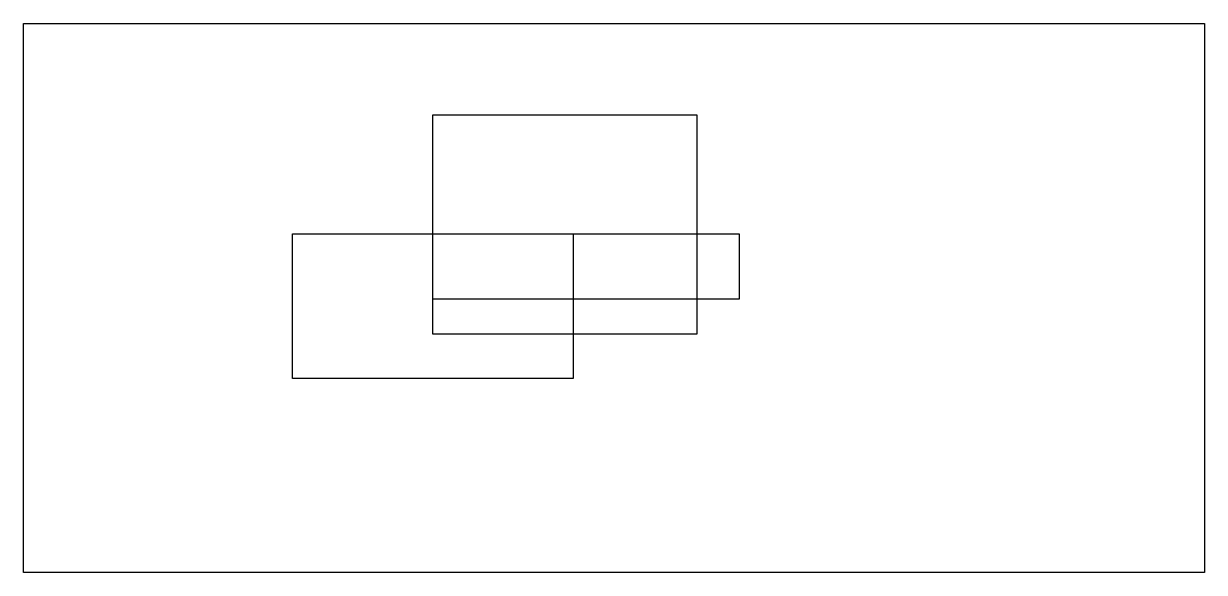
# Model space of a CAD drawing. Header units: millimetres. Extents: x 2350 to 3897, y 1445 to 2165.
import ezdxf

# ---------------------------------------------------------------- set-up
doc = ezdxf.new("R2010")
doc.units = ezdxf.units.MM

msp = doc.modelspace()

# ---------------------------------------------------------------- linework, layer by layer
for points in [[(2350.2, 2164.6), (3897, 2164.6), (3897, 1445.3), (2350.2, 1445.3)], [(2886.2, 2045.2), (3232.3, 2045.2), (3232.3, 1757.5), (2886.2, 1757.5)], [(2702.5, 1889.1), (3070, 1889.1), (3070, 1699.3), (2702.5, 1699.3)], [(3287.5, 1803.4), (2886.2, 1803.4), (2886.2, 1889.1), (3287.5, 1889.1)]]:
    msp.add_lwpolyline(points, close=True)

doc.saveas('drawing.dxf')
